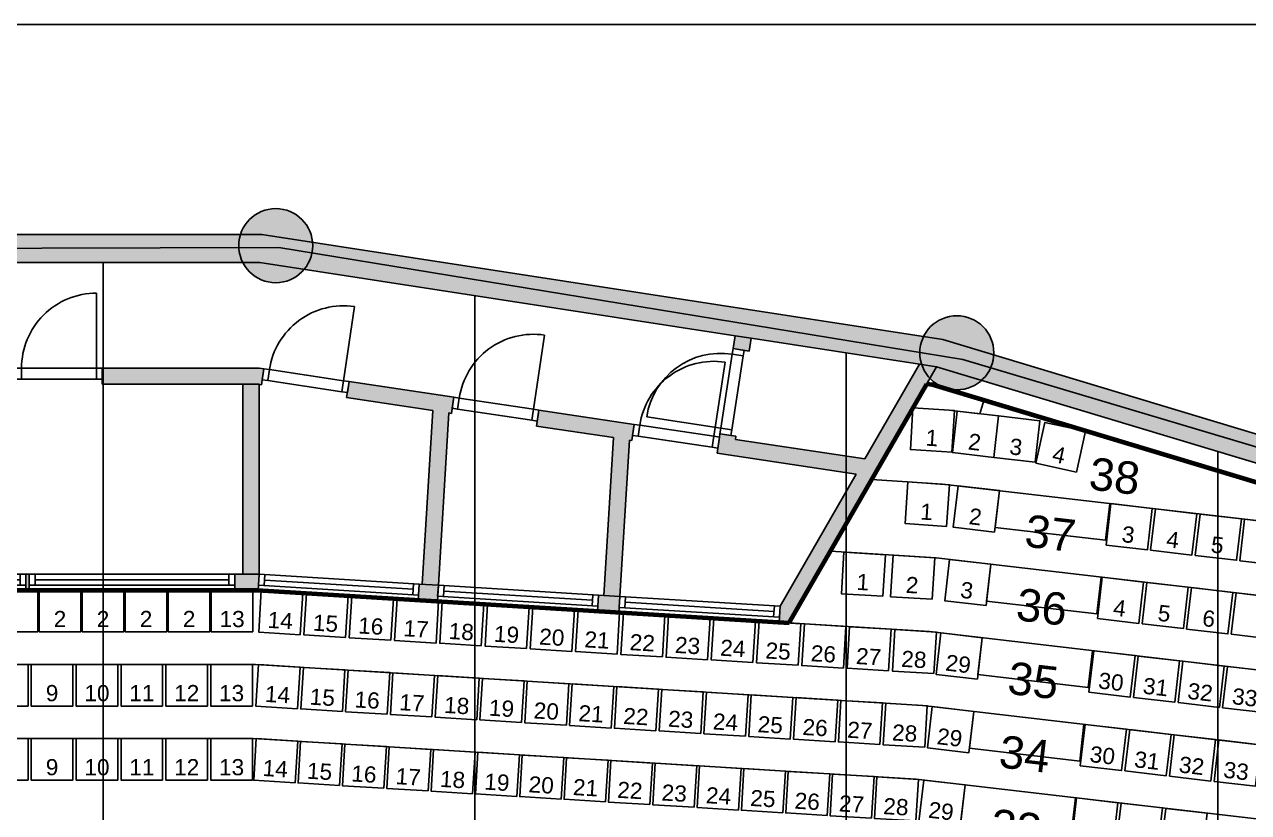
# Model space of a CAD drawing. Header units: millimetres. Extents: x -76108 to 202332, y 27411 to 140378.
# Drawn here: x 119909 to 133137, y 131867 to 140378 of the extents above; entities that cross this region are included whole.
import ezdxf
from ezdxf.enums import TextEntityAlignment as Align

# ---------------------------------------------------------------- set-up
doc = ezdxf.new("R2010")
doc.units = ezdxf.units.MM
doc.header["$LTSCALE"] = 100
doc.layers.get('0').update_dxf_attribs({"linetype": 'CONTINUOUS'})
for name, color, linetype in [('_insida yttervägg arena', 6, 'CONTINUOUS'), ('_kontur regicentral', 5, 'CONTINUOUS'), ('A-3311-EA-', 3, 'CONTINUOUS'), ('A-3311-FYLL', 1, 'CONTINUOUS'), ('A-33111---', 1, 'CONTINUOUS'), ('A-3312-EA-', 7, 'CONTINUOUS'), ('A-3312-FYLL', 7, 'CONTINUOUS'), ('A-3320-EA-', 3, 'CONTINUOUS'), ('A-3320-FYLL', 3, 'CONTINUOUS'), ('A-3651-EA-', 1, 'CONTINUOUS'), ('A-3652-EA-', 1, 'CONTINUOUS'), ('G-STOLAR_TELE_2', 3, 'CONTINUOUS'), ('H-RADER', 252, 'CONTINUOUS'), ('H-RADNUMMER', 4, 'CONTINUOUS'), ('H-STOLAR', 1, 'CONTINUOUS'), ('H-STOLNUMMER', 7, 'CONTINUOUS'), ('H-TRAPPA', 254, 'CONTINUOUS'), ('LINOR_HÄNG', 40, 'CONTINUOUS')]:
    doc.layers.add(name, color=color, linetype=linetype)
doc.layers.add('SEKTIONER', color=4, linetype='CONTINUOUS', lineweight=70)
doc.styles.add('ARIAL', font='arial.ttf')

# ---------------------------------------------------------------- blocks, each defined once
blk = doc.blocks.new('*U5')
at = {"layer": 'A-3652-EA-'}
for p, q in [((0, -60), (0, 60)), ((0, 60), (60, 60)), ((60, 60), (60, -60)), ((870, 60), (60, 60)), ((870, 60), (870, -60)), ((930, 60), (870, 60)), ((930, -60), (930, 60)), ((60, -60), (0, -60)), ((60, -60), (60, -870)), ((870, -60), (60, -60)), ((870, -60), (930, -60))]:
    blk.add_line(p, q, dxfattribs=at)
blk.add_arc((60, -60), 810, 270, 0, dxfattribs=at)
blk = doc.blocks.new('*U6')
at = {"layer": 'A-3652-EA-'}
for p, q in [((0, -60), (0, 60)), ((0, 60), (60, 60)), ((60, 60), (60, -60)), ((870, 60), (60, 60)), ((870, 60), (870, -60)), ((930, 60), (870, 60)), ((930, -60), (930, 60)), ((60, -60), (0, -60)), ((60, -60), (60, -870)), ((870, -60), (60, -60)), ((870, -60), (930, -60))]:
    blk.add_line(p, q, dxfattribs=at)
blk.add_arc((60, -60), 810, 270, 0, dxfattribs=at)
blk = doc.blocks.new('*U7')
at = {"layer": 'A-3652-EA-'}
for p, q in [((0, -60), (0, 60)), ((0, 60), (60, 60)), ((60, 60), (60, -60)), ((870, 60), (60, 60)), ((870, 60), (870, -60)), ((930, 60), (870, 60)), ((930, -60), (930, 60)), ((60, -60), (0, -60)), ((60, -60), (60, -870)), ((870, -60), (60, -60)), ((870, -60), (930, -60))]:
    blk.add_line(p, q, dxfattribs=at)
blk.add_arc((60, -60), 810, 270, 0, dxfattribs=at)
blk = doc.blocks.new('*U8')
at = {"layer": 'A-3652-EA-'}
for p, q in [((0, -60), (0, 60)), ((0, 60), (60, 60)), ((60, 60), (60, -60)), ((870, 60), (60, 60)), ((870, 60), (870, -60)), ((930, 60), (870, 60)), ((930, -60), (930, 60)), ((60, -60), (0, -60)), ((60, -60), (60, -870)), ((870, -60), (60, -60)), ((870, -60), (930, -60))]:
    blk.add_line(p, q, dxfattribs=at)
blk.add_arc((60, -60), 810, 270, 0, dxfattribs=at)
blk = doc.blocks.new('*U9')
at = {"layer": 'A-3652-EA-'}
for p, q in [((60, 60), (0, 60)), ((0, 60), (0, -60)), ((870, 60), (60, 60)), ((60, -60), (60, 60)), ((930, 60), (870, 60)), ((870, 60), (870, -60)), ((930, -60), (930, 60)), ((60, -60), (0, -60)), ((870, -60), (60, -60)), ((930, -60), (870, -60)), ((870, -60), (870, -870))]:
    blk.add_line(p, q, dxfattribs=at)
blk.add_arc((870, -60), 810, 180, 270, dxfattribs=at)
blk = doc.blocks.new('*U14')
at = {"layer": 'A-3651-EA-'}
for p, q in [((2220, 60), (0, 60)), ((0, 60), (0, -60)), ((62.5, -60), (62.5, 60)), ((62.5, 0), (2157.5, 0)), ((2157.5, -60), (2157.5, 60)), ((2220, -60), (2220, 60)), ((0, -60), (2220, -60))]:
    blk.add_line(p, q, dxfattribs=at)
blk = doc.blocks.new('*U15')
at = {"layer": 'A-3651-EA-'}
for p, q in [((2220, 60), (0, 60)), ((0, 60), (0, -60)), ((62.5, -60), (62.5, 60)), ((62.5, 0), (2157.5, 0)), ((2157.5, -60), (2157.5, 60)), ((2220, -60), (2220, 60)), ((0, -60), (2220, -60))]:
    blk.add_line(p, q, dxfattribs=at)
blk = doc.blocks.new('*U16')
at = {"layer": 'A-3651-EA-'}
for p, q in [((1735, 60), (0, 60)), ((0, 60), (0, -60)), ((62.5, -60), (62.5, 60)), ((62.5, 0), (1672.5, 0)), ((1672.5, -60), (1672.5, 60)), ((1735, -60), (1735, 60)), ((0, -60), (1735, -60))]:
    blk.add_line(p, q, dxfattribs=at)
blk = doc.blocks.new('*U17')
at = {"layer": 'A-3651-EA-'}
for p, q in [((1735, 60), (0, 60)), ((0, 60), (0, -60)), ((62.5, -60), (62.5, 60)), ((62.5, 0), (1672.5, 0)), ((1672.5, -60), (1672.5, 60)), ((1735, -60), (1735, 60)), ((0, -60), (1735, -60))]:
    blk.add_line(p, q, dxfattribs=at)
blk = doc.blocks.new('*U18')
at = {"layer": 'A-3651-EA-'}
for p, q in [((1735, 60), (0, 60)), ((0, 60), (0, -60)), ((62.5, -60), (62.5, 60)), ((62.5, 0), (1672.5, 0)), ((1672.5, -60), (1672.5, 60)), ((1735, -60), (1735, 60)), ((0, -60), (1735, -60))]:
    blk.add_line(p, q, dxfattribs=at)
blk = doc.blocks.new('*U44')
at = {"layer": 'G-STOLAR_TELE_2'}
blk.add_circle((0, 0), 400, dxfattribs=at)
blk = doc.blocks.new('*U53')
at = {"layer": 'G-STOLAR_TELE_2'}
blk.add_circle((0, 0), 400, dxfattribs=at)

msp = doc.modelspace()

# ---------------------------------------------------------------- hatches: boundary and pattern name
at = {"layer": 'A-3311-FYLL'}
for points in [[(127760.9, 136990.1), (127588, 137016.8), (127566.4, 136876.9), (127685, 136858.6), (127685, 136858.6), (127739.4, 136850.3)], [(127592.1, 135895.3), (128991.3, 135685.6), (129580.7, 136709.4), (129766.1, 136680.8), (128173.3, 133913.9), (128064.2, 133920.6), (128075.8, 134095.2), (128897.5, 135522.7), (127393.1, 135748.1), (127424.6, 135957.8), (127597.6, 135931.1)], [(119961.7, 134441.7), (119924.2, 134441.7), (119924.2, 134266.7), (119961.7, 134266.7)]]:
    msp.add_hatch(color=256, dxfattribs=at).paths.add_polyline_path(points)
h = msp.add_hatch(color=256, dxfattribs=at)
h.paths.add_polyline_path([(122496.6, 136658.8), (122444.2, 136666.7), (120747.6, 136666.7), (120747.6, 136491.7), (122431.2, 136491.7), (122444.2, 136491.7), (122444.2, 136489.7), (122470.7, 136485.8)])
h.paths.add_polyline_path([(122444.2, 136489.7), (122431.2, 136491.7), (122269.2, 136491.7), (122269.2, 134441.7), (122434.3, 134441.7), (122444.2, 134441.1)])
h.paths.add_polyline_path([(122444.2, 134441.1), (122434.3, 134441.7), (122181.7, 134441.7), (122181.7, 134266.7), (122433.5, 134266.7)])
h = msp.add_hatch(color=256, dxfattribs=at)
h.paths.add_polyline_path([(124548.2, 136351.4), (123416.3, 136521), (123390.4, 136348), (124322.2, 136208.3), (124207, 134332.8), (124381.6, 134322.1), (124495.9, 136182.3), (124522.3, 136178.3)])
h.paths.add_polyline_path([(124381.6, 134322.1), (124176, 134334.7), (124165.3, 134160), (124370.9, 134147.4)])
h = msp.add_hatch(color=256, dxfattribs=at)
h.paths.add_polyline_path([(126499.3, 136059), (125468, 136213.6), (125442, 136040.5), (126273.2, 135916), (126168.6, 134212.3), (126343.2, 134201.6), (126446.9, 135889.9), (126473.3, 135886)])
h.paths.add_polyline_path([(126343.2, 134201.6), (126113.4, 134215.7), (126102.6, 134041), (126332.5, 134026.9)])
at = {"layer": 'A-3312-FYLL'}
msp.add_hatch(color=256, dxfattribs=at).paths.add_polyline_path([(122475.6, 138108.9), (118752.6, 138108.9), (115029.6, 138108.9), (107672.7, 136974.1), (100547, 134829), (93531.7, 131615.3), (86845.2, 127542.4), (80332, 122511.2), (76121.3, 118536.8), (76355.9, 118345.7), (80475.7, 122234.3), (87014.8, 127294.4), (93672.7, 131349.9), (100653.2, 134547.7), (107739.1, 136680.8), (107924.6, 136709.4), (115052.6, 137808.9), (118752.6, 137808.9), (122452.6, 137808.9), (129766.1, 136680.8), (136852, 134547.7), (143832.5, 131349.9), (150490.4, 127294.4), (157029.5, 122234.3), (161149.3, 118345.7), (161383.9, 118536.8), (157173.2, 122511.2), (150660, 127542.4), (143973.5, 131615.3), (136958.2, 134829), (129832.5, 136974.1)])
at = {"layer": 'A-3320-FYLL'}
for points in [[(123024.4, 137989.6, 1), (122224.4, 137989.6, 1)], [(130384.2, 136832.2, 1), (129584.2, 136832.2, 1)]]:
    msp.add_hatch(color=256, dxfattribs=at).paths.add_polyline_path(points)

# ---------------------------------------------------------------- linework, layer by layer
at = {"color": 9}
msp.add_lwpolyline([(42980, 27411), (202332, 27411), (202332, 140378), (42980, 140378)], close=True, dxfattribs=at)
at = {"layer": '_insida yttervägg arena', "color": 9}
msp.add_lwpolyline([(74557, 113491), (77541.2, 117380.2), (76272.7, 118453.5), (80813.5, 122711.6), (86959.7, 127411.5), (93832, 131612.2), (100713.1, 134688.2), (107535.6, 136865.9), (114968.5, 137946.5), (122659.7, 137967.8), (130049.6, 136760.8), (136914.6, 134715.8), (144135, 131340.6), (150884.1, 127310.9)], dxfattribs=at)
at = {"layer": '_kontur regicentral'}
msp.add_lwpolyline([(107739.1, 136680.8), (109331.9, 133913.9), (115097.6, 134266.7), (122428.9, 134266.7), (128173.3, 133913.9), (129766.1, 136680.8)], dxfattribs=at)
at = {"layer": 'A-3311-EA-'}
for p, q in [((127566.4, 136876.9), (127588, 137016.8)), ((127760.9, 136990.1), (127739.4, 136850.3)), ((127566.4, 136876.9), (127739.4, 136850.3)), ((120747.6, 136666.7), (120747.6, 136491.7)), ((120747.6, 136666.7), (122444.2, 136666.7)), ((122444.2, 136666.7), (122496.6, 136658.8)), ((122496.6, 136658.8), (122470.7, 136485.8)), ((129766.1, 136680.8), (128173.3, 133913.9)), ((128991.3, 135685.6), (129580.7, 136709.4)), ((123416.3, 136521), (123390.4, 136348)), ((123416.3, 136521), (124548.2, 136351.4)), ((122431.2, 136491.7), (120747.6, 136491.7)), ((122269.2, 134441.7), (122269.2, 136491.7)), ((122269.2, 136491.7), (122444.2, 136491.7)), ((122470.7, 136485.8), (122431.2, 136491.7)), ((122444.2, 136491.7), (122444.2, 134441.7)), ((124322.2, 136208.3), (123390.4, 136348)), ((124522.3, 136178.3), (124548.2, 136351.4)), ((124207, 134332.8), (124322.2, 136208.3)), ((124495.9, 136182.3), (124381.6, 134322.1)), ((124522.3, 136178.3), (124495.9, 136182.3)), ((125468, 136213.6), (125442, 136040.5)), ((125468, 136213.6), (126499.3, 136059)), ((126273.2, 135916), (125442, 136040.5)), ((126473.3, 135886), (126499.3, 136059)), ((126168.6, 134212.3), (126273.2, 135916)), ((126446.9, 135889.9), (126343.2, 134201.6)), ((126473.3, 135886), (126446.9, 135889.9)), ((127419, 135921.2), (127393.1, 135748.1)), ((127419, 135921.2), (127424.6, 135957.8)), ((127419, 135921.2), (127419, 135921.2)), ((127597.6, 135931.1), (127424.6, 135957.8)), ((127597.6, 135931.1), (127592.1, 135895.3)), ((127592.1, 135895.3), (128991.3, 135685.6)), ((128897.5, 135522.7), (127393.1, 135748.1)), ((128075.8, 134095.2), (128897.5, 135522.7)), ((119924.2, 134441.7), (119961.7, 134441.7)), ((119924.2, 134441.7), (119924.2, 134266.7)), ((119961.7, 134266.7), (119961.7, 134441.7)), ((122181.7, 134441.7), (122181.7, 134266.7)), ((122181.7, 134441.7), (122434.3, 134441.7)), ((122433.5, 134266.4), (122444.2, 134441.1)), ((122434.3, 134441.7), (122444.2, 134441.1)), ((122428.9, 134266.7), (122181.7, 134266.7)), ((122433.5, 134266.4), (122428.9, 134266.7)), ((124176, 134334.7), (124165.3, 134160)), ((124176, 134334.7), (124381.6, 134322.1)), ((124370.9, 134147.4), (124381.6, 134322.1)), ((124370.9, 134147.4), (124165.3, 134160)), ((126113.4, 134215.7), (126102.6, 134041)), ((126113.4, 134215.7), (126343.2, 134201.6)), ((126332.5, 134026.9), (126343.2, 134201.6)), ((126332.5, 134026.9), (126102.6, 134041)), ((128075, 134095.2), (128064.2, 133920.6)), ((128075, 134095.2), (128075.8, 134095.2)), ((128173.3, 133913.9), (128064.2, 133920.6))]:
    msp.add_line(p, q, dxfattribs=at)
at = {"layer": 'A-3311-FYLL'}
for p, q in [((127760.9, 136990.1), (127588, 137016.8)), ((129766.1, 136680.8), (129580.7, 136709.4))]:
    msp.add_line(p, q, dxfattribs=at)
at = {"layer": 'A-33111---'}
for p, q in [((117704.2, 134441.7), (119924.2, 134441.7)), ((119961.7, 134441.7), (122181.7, 134441.7)), ((122444.2, 134441.1), (124176, 134334.7)), ((122452.2, 134266.7), (120232.2, 134266.7)), ((124165.3, 134160), (122433.5, 134266.4)), ((124381.6, 134322.1), (126113.4, 134215.7)), ((126102.6, 134041), (124370.9, 134147.4)), ((126343.2, 134201.6), (128075, 134095.2)), ((128064.2, 133920.6), (126332.5, 134026.9))]:
    msp.add_line(p, q, dxfattribs=at)
at = {"layer": 'A-3312-EA-'}
for p, q in [((115029.6, 138108.9), (122475.6, 138108.9)), ((122475.6, 138108.9), (129832.5, 136974.1)), ((122452.6, 137808.9), (115052.6, 137808.9)), ((127588, 137016.8), (122452.6, 137808.9)), ((129580.7, 136709.4), (127760.9, 136990.1)), ((129832.5, 136974.1), (136958.2, 134829)), ((136852, 134547.7), (129766.1, 136680.8)), ((129766.1, 136680.8), (129766.1, 136680.8))]:
    msp.add_line(p, q, dxfattribs=at)
at = {"layer": 'H-RADER'}
for p, q in [((128173.3, 133913.9), (129659.1, 136494.9)), ((129721.8, 136485.2), (129659.1, 136494.9)), ((129721.8, 136485.2), (136781.2, 134360.1)), ((130233.4, 136173.5), (130276.9, 136318.1)), ((129901.7, 136212.2), (129510.2, 136236.3)), ((130233.4, 136173.5), (129901.7, 136212.2)), ((129830.7, 135415.1), (129064.6, 135462.1)), ((134483.6, 134871.8), (129830.7, 135415.1)), ((129759.8, 134617.9), (128619, 134688)), ((136746.1, 133802.2), (129759.8, 134617.9)), ((122428.9, 134266.7), (118752.6, 134266.7)), ((129688.8, 133820.8), (122428.9, 134266.7)), ((136633.8, 133009.9), (129688.8, 133820.8)), ((122404.3, 133466.7), (118752.6, 133466.7)), ((129617.8, 133023.6), (122404.3, 133466.7)), ((136521.5, 132217.5), (129617.8, 133023.6)), ((122379.8, 132666.7), (118752.6, 132666.7)), ((129546.9, 132226.5), (122379.8, 132666.7)), ((136409.2, 131425.2), (129546.9, 132226.5))]:
    msp.add_line(p, q, dxfattribs=at)
at = {"layer": 'H-STOLAR'}
for points in [[(129931.8, 135759.5), (129482.7, 135787.1), (129510.2, 136236.3), (129959.4, 136208.7)], [(130383.8, 135702.9), (129936.9, 135755.1), (129989.1, 136202), (130436, 136149.8)], [(130830.8, 135650.7), (130383.8, 135702.9), (130436, 136149.8), (130883, 136097.7)], [(131279, 135544.6), (130839.4, 135641), (130935.8, 136080.6), (131375.3, 135984.2)], [(129873.4, 134957.1), (129424.6, 134989.2), (129456.6, 135438.1), (129905.5, 135406)], [(130393, 134896.4), (129946, 134948.6), (129998.2, 135395.5), (130445.1, 135343.3)], [(131597.1, 134755.8), (132044.1, 134703.6), (132096.3, 135150.6), (131649.3, 135202.7)], [(132078.8, 134699.5), (132525.8, 134647.3), (132578, 135094.3), (132131, 135146.5)], [(132560.6, 134643.3), (133007.5, 134591.1), (133059.7, 135038.1), (132612.8, 135090.2)], [(133042.3, 134587), (133489.3, 134534.8), (133541.4, 134981.8), (133094.5, 135034)], [(129185.9, 134202.3), (128736.7, 134229.9), (128764.3, 134679.1), (129213.5, 134651.5)], [(129717.7, 134169.7), (129268.5, 134197.3), (129296.1, 134646.4), (129745.3, 134618.8)], [(130300.2, 134101.8), (129853.2, 134154), (129905.4, 134600.9), (130352.4, 134548.7)], [(131504.3, 133961.2), (131951.3, 133909), (132003.5, 134356), (131556.5, 134408.1)], [(120053.2, 133816.7), (119603.2, 133816.7), (119603.2, 134266.7), (120053.2, 134266.7)], [(120518.2, 133816.7), (120068.2, 133816.7), (120068.2, 134266.7), (120518.2, 134266.7)], [(120983.2, 133816.7), (120533.2, 133816.7), (120533.2, 134266.7), (120983.2, 134266.7)], [(121448.2, 133816.7), (120998.2, 133816.7), (120998.2, 134266.7), (121448.2, 134266.7)], [(121913.2, 133816.7), (121463.2, 133816.7), (121463.2, 134266.7), (121913.2, 134266.7)], [(122378.2, 133816.7), (121928.2, 133816.7), (121928.2, 134266.7), (122378.2, 134266.7)], [(122889.8, 133787.5), (122440.7, 133815.1), (122468.3, 134264.3), (122917.4, 134236.7)], [(131986.1, 133904.9), (132433, 133852.7), (132485.2, 134299.7), (132038.2, 134351.9)], [(132467.8, 133848.7), (132914.7, 133796.5), (132966.9, 134243.5), (132520, 134295.6)], [(123378.9, 133757.5), (122929.8, 133785.1), (122957.3, 134234.2), (123406.5, 134206.6)], [(123868, 133727.5), (123418.8, 133755), (123446.4, 134204.2), (123895.6, 134176.6)], [(124357.1, 133697.4), (123907.9, 133725), (123935.5, 134174.2), (124384.7, 134146.6)], [(124846.2, 133667.4), (124397, 133695), (124424.6, 134144.1), (124873.7, 134116.5)], [(132949.5, 133792.4), (133396.5, 133740.2), (133448.7, 134187.2), (133001.7, 134239.4)], [(125335.2, 133637.3), (124886.1, 133664.9), (124913.7, 134114.1), (125362.8, 134086.5)], [(125824.3, 133607.3), (125375.2, 133634.9), (125402.7, 134084), (125851.9, 134056.4)], [(126313.4, 133577.3), (125864.2, 133604.8), (125891.8, 134054), (126341, 134026.4)], [(126802.5, 133547.2), (126353.3, 133574.8), (126380.9, 134024), (126830.1, 133996.4)], [(127291.5, 133517.2), (126842.4, 133544.8), (126870, 133993.9), (127319.1, 133966.3)], [(127780.6, 133487.1), (127331.5, 133514.7), (127359.1, 133963.9), (127808.2, 133936.3)], [(128269.7, 133457.1), (127820.5, 133484.7), (127848.1, 133933.8), (128297.3, 133906.3)], [(128758.8, 133427.1), (128309.6, 133454.7), (128337.2, 133903.8), (128786.4, 133876.2)], [(129247.9, 133397), (128798.7, 133424.6), (128826.3, 133873.8), (129275.4, 133846.2)], [(129736.9, 133367), (129287.8, 133394.6), (129315.4, 133843.7), (129764.5, 133816.1)], [(130207.4, 133307.2), (129760.4, 133359.4), (129812.6, 133806.3), (130259.6, 133754.1)], [(131411.5, 133166.6), (131858.5, 133114.4), (131910.7, 133561.3), (131463.7, 133613.5)], [(119947.6, 133016.7), (119497.6, 133016.7), (119497.6, 133466.7), (119947.6, 133466.7)], [(120432.6, 133016.7), (119982.6, 133016.7), (119982.6, 133466.7), (120432.6, 133466.7)], [(120917.6, 133016.7), (120467.6, 133016.7), (120467.6, 133466.7), (120917.6, 133466.7)], [(121402.6, 133016.7), (120952.6, 133016.7), (120952.6, 133466.7), (121402.6, 133466.7)], [(121887.6, 133016.7), (121437.6, 133016.7), (121437.6, 133466.7), (121887.6, 133466.7)], [(122372.6, 133016.7), (121922.6, 133016.7), (121922.6, 133466.7), (122372.6, 133466.7)], [(122860.3, 132987.8), (122411.2, 133015.4), (122438.8, 133464.6), (122887.9, 133437)], [(131893.3, 133110.3), (132340.2, 133058.1), (132392.4, 133505.1), (131945.5, 133557.3)], [(132375, 133054.1), (132822, 133001.9), (132874.2, 133448.9), (132427.2, 133501)], [(123344.4, 132958.1), (122895.3, 132985.7), (122922.9, 133434.8), (123372, 133407.3)], [(123828.5, 132928.4), (123379.4, 132956), (123406.9, 133405.1), (123856.1, 133377.5)], [(124312.6, 132898.6), (123863.4, 132926.2), (123891, 133375.4), (124340.2, 133347.8)], [(124796.7, 132868.9), (124347.5, 132896.5), (124375.1, 133345.6), (124824.3, 133318.1)], [(132856.7, 132997.8), (133303.7, 132945.6), (133355.9, 133392.6), (132908.9, 133444.8)], [(125280.8, 132839.2), (124831.6, 132866.8), (124859.2, 133315.9), (125308.4, 133288.3)], [(125764.9, 132809.4), (125315.7, 132837), (125343.3, 133286.2), (125792.5, 133258.6)], [(126249, 132779.7), (125799.8, 132807.3), (125827.4, 133256.4), (126276.5, 133228.9)], [(126733, 132750), (126283.9, 132777.6), (126311.5, 133226.7), (126760.6, 133199.1)], [(127217.1, 132720.2), (126768, 132747.8), (126795.6, 133197), (127244.7, 133169.4)], [(127701.2, 132690.5), (127252.1, 132718.1), (127279.6, 133167.3), (127728.8, 133139.7)], [(128185.3, 132660.8), (127736.2, 132688.4), (127763.7, 133137.5), (128212.9, 133109.9)], [(128669.4, 132631), (128220.2, 132658.6), (128247.8, 133107.8), (128697, 133080.2)], [(129153.5, 132601.3), (128704.3, 132628.9), (128731.9, 133078.1), (129181.1, 133050.5)], [(129637.6, 132571.6), (129188.4, 132599.2), (129216, 133048.3), (129665.2, 133020.7)], [(130114.6, 132512.6), (129667.6, 132564.8), (129719.8, 133011.7), (130166.8, 132959.5)], [(131318.8, 132372), (131765.7, 132319.8), (131817.9, 132766.7), (131371, 132818.9)], [(131800.5, 132315.7), (132247.5, 132263.5), (132299.6, 132710.5), (131852.7, 132762.7)], [(132282.2, 132259.5), (132729.2, 132207.3), (132781.4, 132654.3), (132334.4, 132706.4)], [(119947.6, 132216.7), (119497.6, 132216.7), (119497.6, 132666.7), (119947.6, 132666.7)], [(120432.6, 132216.7), (119982.6, 132216.7), (119982.6, 132666.7), (120432.6, 132666.7)], [(120917.6, 132216.7), (120467.6, 132216.7), (120467.6, 132666.7), (120917.6, 132666.7)], [(121402.6, 132216.7), (120952.6, 132216.7), (120952.6, 132666.7), (121402.6, 132666.7)], [(121887.6, 132216.7), (121437.6, 132216.7), (121437.6, 132666.7), (121887.6, 132666.7)], [(122372.6, 132216.7), (121922.6, 132216.7), (121922.6, 132666.7), (122372.6, 132666.7)], [(122835.5, 132187.9), (122386.3, 132215.4), (122413.9, 132664.6), (122863.1, 132637)], [(123314.6, 132158.4), (122865.4, 132186), (122893, 132635.2), (123342.2, 132607.6)], [(123793.7, 132129), (123344.5, 132156.6), (123372.1, 132605.7), (123821.3, 132578.2)], [(124272.8, 132099.6), (123823.6, 132127.2), (123851.2, 132576.3), (124300.4, 132548.7)], [(124751.9, 132070.1), (124302.7, 132097.7), (124330.3, 132546.9), (124779.5, 132519.3)], [(132763.9, 132203.2), (133210.9, 132151), (133263.1, 132598), (132816.1, 132650.2)], [(125231, 132040.7), (124781.8, 132068.3), (124809.4, 132517.5), (125258.6, 132489.9)], [(125710.1, 132011.3), (125260.9, 132038.9), (125288.5, 132488), (125737.7, 132460.5)], [(126189.2, 131981.9), (125740, 132009.5), (125767.6, 132458.6), (126216.8, 132431)], [(126668.3, 131952.4), (126219.1, 131980), (126246.7, 132429.2), (126695.9, 132401.6)], [(127147.4, 131923), (126698.2, 131950.6), (126725.8, 132399.8), (127175, 132372.2)], [(127626.5, 131893.6), (127177.3, 131921.2), (127204.9, 132370.3), (127654.1, 132342.7)], [(128105.6, 131864.2), (127656.4, 131891.8), (127684, 132340.9), (128133.2, 132313.3)], [(128584.7, 131834.7), (128135.5, 131862.3), (128163.1, 132311.5), (128612.3, 132283.9)], [(129063.8, 131805.3), (128614.6, 131832.9), (128642.2, 132282.1), (129091.4, 132254.5)], [(129542.9, 131775.9), (129093.7, 131803.5), (129121.3, 132252.6), (129570.4, 132225)], [(130021.8, 131718), (129574.9, 131770.2), (129627.1, 132217.1), (130074, 132164.9)], [(131226, 131577.4), (131672.9, 131525.2), (131725.1, 131972.1), (131278.2, 132024.3)], [(131707.7, 131521.1), (132154.7, 131468.9), (132206.9, 131915.9), (131759.9, 131968.1)], [(132189.4, 131464.9), (132636.4, 131412.7), (132688.6, 131859.6), (132241.6, 131911.8)]]:
    msp.add_lwpolyline(points, close=True, dxfattribs=at)
at = {"layer": 'H-TRAPPA'}
for points in [[(131637, 135204.2), (131590.7, 134806.9), (130398.8, 134946), (130445.1, 135343.3)], [(131544.3, 134409.6), (131497.9, 134012.3), (130306, 134151.4), (130352.4, 134548.7)], [(131451.5, 133615), (131405.1, 133217.7), (130213.2, 133356.8), (130259.6, 133754.1)], [(131358.7, 132820.4), (131312.3, 132423.1), (130120.4, 132562.2), (130166.8, 132959.5)], [(131265.9, 132025.8), (131219.5, 131628.5), (130027.6, 131767.6), (130074, 132164.9)]]:
    msp.add_lwpolyline(points, dxfattribs=at)
at = {"layer": 'LINOR_HÄNG'}
for p, q in [((120760.1, 137808.9), (120760.1, 30391.1)), ((124775.1, 137450.7), (124775.1, 30749.3)), ((128790.1, 136831.3), (128790.1, 31368.7)), ((132805.1, 135765.9), (132805.1, 32434.1))]:
    msp.add_line(p, q, dxfattribs=at)
at = {"layer": 'SEKTIONER'}
for p, q in [((128173.3, 133913.9), (129659.1, 136494.9)), ((115076.3, 134266.7), (122428.9, 134266.7)), ((122428.9, 134266.7), (128173.3, 133913.9))]:
    msp.add_line(p, q, dxfattribs=at)
msp.add_lwpolyline([(160992.9, 118218.3), (156933.6, 122049.8), (150377.3, 127129.1), (143738.6, 131173), (136781.2, 134360.1), (129721.8, 136485.2), (129659.1, 136494.9)], dxfattribs=at)

# ---------------------------------------------------------------- block references
at = {"layer": 'A-3320-EA-'}
for name, p in [('*U53', (122624.4, 137989.6)), ('*U44', (129984.2, 136832.2))]:
    msp.add_blockref(name, p, dxfattribs=at)
at = {"layer": 'A-3651-EA-'}
for name, p, rotation in [('*U14', (119924.2, 134381.7), 179.9999999999881), ('*U15', (119961.7, 134381.7), 359.9999999999881), ('*U16', (122440.6, 134381.2), 356.4853651415346), ('*U17', (124378, 134262.2), 356.4853651415346), ('*U18', (126339.5, 134141.7), 356.4853651415346)]:
    msp.add_blockref(name, p, dxfattribs=dict(at, rotation=rotation))
at = {"layer": 'A-3652-EA-'}
for name, p, rotation in [('*U5', (120747.6, 136606.7), 179.9999999999983), ('*U6', (123407.4, 136461.7), 171.4775825853586), ('*U7', (125459.1, 136154.2), 171.4775825853586), ('*U9', (127625.7, 136867.8), 261.2309564883583), ('*U8', (127410.1, 135861.9), 171.4775825853586)]:
    msp.add_blockref(name, p, dxfattribs=dict(at, rotation=rotation))

# ---------------------------------------------------------------- texts
at = {"layer": 'H-RADNUMMER', "style": 'ARIAL'}
for s, p in [('38', (131399.9, 135358.2)), ('37', (130706.1, 134740.4)), ('36', (130613.3, 133945.8)), ('35', (130520.5, 133151.2)), ('34', (130427.7, 132356.6)), ('33', (130335, 131562))]:
    msp.add_text(s, height=350, rotation=353.34001, dxfattribs=at).set_placement(p)
at = {"layer": 'H-STOLNUMMER', "style": 'ARIAL'}
for s, rotation, p in [('1', 356.48536, (129707.2, 135773.3)), ('2', 353.34001, (130160.4, 135729)), ('3', 353.34001, (130607.3, 135676.8)), ('4', 347.6336, (131059.2, 135592.8)), ('1', 356.48536, (129649.2, 134975.4)), ('2', 353.34001, (130169.5, 134922.5)), ('3', 353.34001, (131820.6, 134729.7)), ('4', 353.34001, (132302.3, 134673.4)), ('5', 353.34001, (132784, 134617.2)), ('1', 356.48536, (128961.3, 134216.1)), ('2', 356.48536, (129493.1, 134183.5)), ('3', 353.34001, (130076.7, 134127.9)), ('4', 353.34001, (131727.8, 133935.1)), ('2', 360, (120293.2, 133816.7)), ('2', 360, (120758.2, 133816.7)), ('2', 360, (121223.2, 133816.7)), ('2', 360, (121688.2, 133816.7)), ('13', 360, (122153.2, 133816.7)), ('14', 356.48536, (122665.3, 133801.3)), ('15', 356.48536, (123154.3, 133771.3)), ('5', 353.34001, (132209.5, 133878.8)), ('6', 353.34001, (132691.3, 133822.6)), ('16', 356.48536, (123643.4, 133741.2)), ('17', 356.48536, (124132.5, 133711.2)), ('18', 356.48536, (124621.6, 133681.2)), ('19', 356.48536, (125110.7, 133651.1)), ('20', 356.48536, (125599.7, 133621.1)), ('21', 356.48536, (126088.8, 133591.1)), ('22', 356.48536, (126577.9, 133561)), ('23', 356.48536, (127067, 133531)), ('24', 356.48536, (127556, 133500.9)), ('25', 356.48536, (128045.1, 133470.9)), ('26', 356.48536, (128534.2, 133440.9)), ('27', 356.48536, (129023.3, 133410.8)), ('28', 356.48536, (129512.4, 133380.8)), ('29', 353.34001, (129983.9, 133333.3)), ('30', 353.34001, (131635, 133140.5)), ('9', 360, (120207.6, 133016.7)), ('10', 360, (120692.6, 133016.7)), ('11', 360, (121177.6, 133016.7)), ('12', 360, (121662.6, 133016.7)), ('13', 360, (122147.6, 133016.7)), ('14', 356.48536, (122635.8, 133001.6)), ('15', 356.48536, (123119.8, 132971.9)), ('31', 353.34001, (132116.8, 133084.2)), ('32', 353.34001, (132598.5, 133028)), ('33', 353.34001, (133080.2, 132971.7)), ('16', 356.48536, (123603.9, 132942.2)), ('17', 356.48536, (124088, 132912.4)), ('18', 356.48536, (124572.1, 132882.7)), ('19', 356.48536, (125056.2, 132853)), ('20', 356.48536, (125540.3, 132823.2)), ('21', 356.48536, (126024.4, 132793.5)), ('22', 356.48536, (126508.5, 132763.8)), ('23', 356.48536, (126992.6, 132734)), ('24', 356.48536, (127476.6, 132704.3)), ('25', 356.48536, (127960.7, 132674.6)), ('26', 356.48536, (128444.8, 132644.8)), ('27', 356.48536, (128928.9, 132615.1)), ('28', 356.48536, (129413, 132585.4)), ('29', 353.34001, (129891.1, 132538.7)), ('30', 353.34001, (131542.2, 132345.9)), ('9', 360, (120207.6, 132216.7)), ('10', 360, (120692.6, 132216.7)), ('11', 360, (121177.6, 132216.7)), ('12', 360, (121662.6, 132216.7)), ('13', 360, (122147.6, 132216.7)), ('14', 356.48536, (122610.9, 132201.6)), ('15', 356.48536, (123090, 132172.2)), ('31', 353.34001, (132024, 132289.6)), ('32', 353.34001, (132505.7, 132233.4)), ('33', 353.34001, (132987.4, 132177.1)), ('16', 356.48536, (123569.1, 132142.8)), ('17', 356.48536, (124048.2, 132113.4)), ('18', 356.48536, (124527.3, 132083.9)), ('19', 356.48536, (125006.4, 132054.5)), ('20', 356.48536, (125485.5, 132025.1)), ('21', 356.48536, (125964.6, 131995.7)), ('22', 356.48536, (126443.7, 131966.2)), ('23', 356.48536, (126922.8, 131936.8)), ('24', 356.48536, (127401.9, 131907.4)), ('25', 356.48536, (127881, 131878)), ('26', 356.48536, (128360.1, 131848.5)), ('27', 356.48536, (128839.2, 131819.1)), ('28', 356.48536, (129318.3, 131789.7)), ('29', 353.34001, (129798.3, 131744.1))]:
    msp.add_text(s, height=175, rotation=rotation, dxfattribs=at).set_placement(p, align=Align.BOTTOM_CENTER)

doc.saveas('drawing.dxf')
